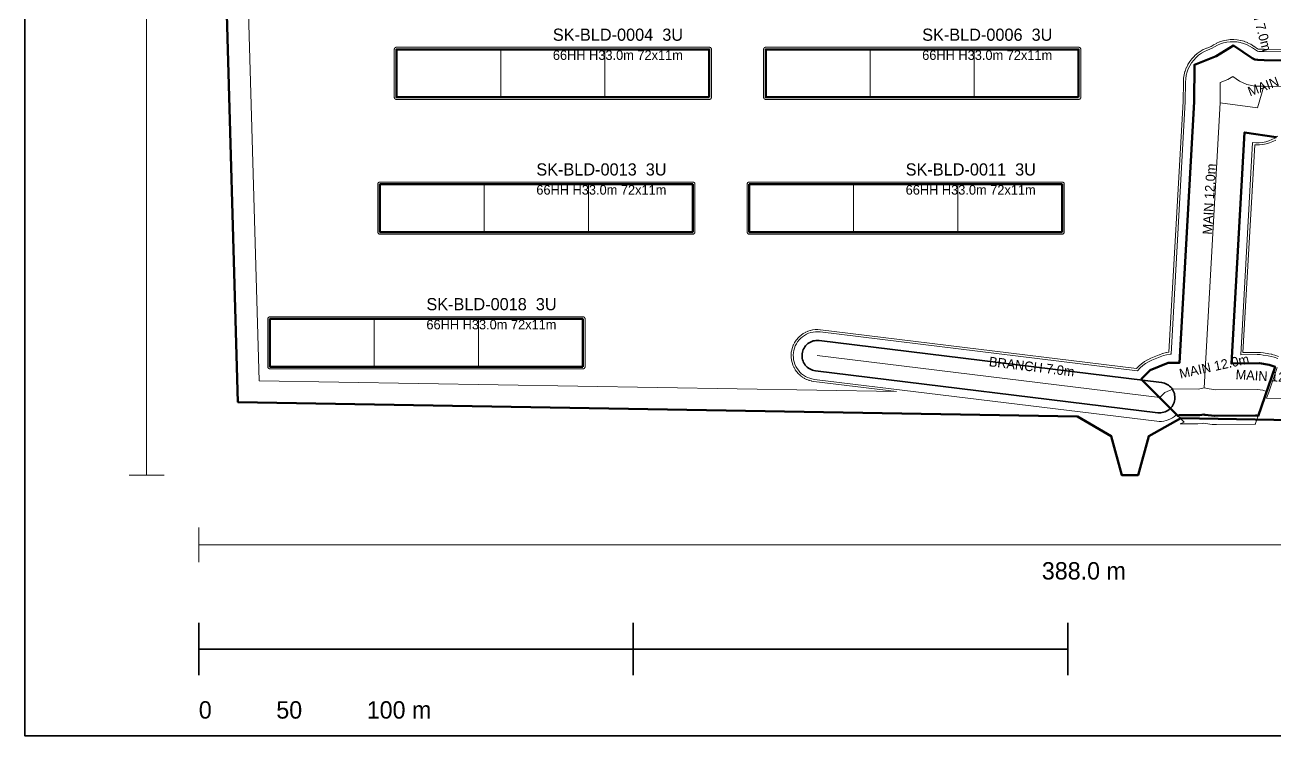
# Model space of a CAD drawing. Header units: metres. Extents: x 10 to 560, y 290 to 670.
# Drawn here: x 10 to 153.8, y 290 to 371.8 of the extents above; entities that cross this region are included whole.
import ezdxf

# ---------------------------------------------------------------- set-up
doc = ezdxf.new("R2010")
doc.units = ezdxf.units.M
for name, color, linetype, lineweight in [('A-BUILDING-LABEL', 7, 'CONTINUOUS', 18), ('A-BUILDING-OUTLINE', 7, 'CONTINUOUS', 50), ('A-DIM', 3, 'CONTINUOUS', 18), ('A-FRAME', 7, 'CONTINUOUS', 35), ('A-SCALE', 7, 'CONTINUOUS', 35), ('A-SITE-BOUNDARY', 1, 'CONTINUOUS', 50), ('A-UNIT-LINE', 4, 'CONTINUOUS', 18), ('C-ROAD-BRANCH', 2, 'CONTINUOUS', 35), ('C-ROAD-CENTER', 8, 'CONTINUOUS', 18), ('C-ROAD-LABEL', 2, 'CONTINUOUS', 18), ('C-ROAD-MAIN', 30, 'CONTINUOUS', 50), ('C-SIDEWALK', 8, 'CONTINUOUS', 18), ('L-OPEN-SPACE', 8, 'CONTINUOUS', 13)]:
    doc.layers.add(name, color=color, linetype=linetype, lineweight=lineweight)

msp = doc.modelspace()

# ---------------------------------------------------------------- linework, layer by layer
at = {"layer": 'A-BUILDING-OUTLINE'}
for points in [[(88.74, 363.48), (88.74, 368.98), (52.74, 368.98), (52.74, 363.48)], [(131.24, 363.48), (131.24, 368.98), (95.24, 368.98), (95.24, 363.48)], [(86.84, 347.98), (86.84, 353.48), (50.84, 353.48), (50.84, 347.98)], [(129.34, 347.98), (129.34, 353.48), (93.34, 353.48), (93.34, 347.98)], [(74.19, 332.48), (74.19, 337.98), (38.19, 337.98), (38.19, 332.48)]]:
    msp.add_lwpolyline(points, close=True, dxfattribs=at)
at = {"layer": 'A-DIM'}
for points in [[(24, 320), (24, 635.01)], [(22, 320), (26, 320)], [(30, 310), (30, 314)], [(30, 312), (224.01, 312)]]:
    msp.add_lwpolyline(points, dxfattribs=at)
at = {"layer": 'A-FRAME'}
msp.add_lwpolyline([(560, 290), (560, 670), (10, 670), (10, 290), (560, 290)], dxfattribs=at)
at = {"layer": 'A-SCALE'}
for points in [[(30, 297), (30, 303)], [(80, 297), (80, 303)], [(130, 297), (130, 303)], [(30, 300), (80, 300), (130, 300)]]:
    msp.add_lwpolyline(points, dxfattribs=at)
at = {"layer": 'A-SITE-BOUNDARY'}
msp.add_lwpolyline([(31.64, 506.01), (30, 415.78), (33.08, 378.45), (34.51, 328.41), (131.11, 326.77), (135, 324.51), (136.23, 320), (138.08, 320), (139.31, 324.51), (143, 326.56), (222.17, 325.13), (221.96, 356.92), (223.6, 373.73), (224.01, 506.42)], dxfattribs=at)
at = {"layer": 'A-UNIT-LINE'}
for points in [[(64.74, 363.48), (64.74, 368.98)], [(76.74, 363.48), (76.74, 368.98)], [(107.24, 363.48), (107.24, 368.98)], [(119.24, 363.48), (119.24, 368.98)], [(62.84, 347.98), (62.84, 353.48)], [(74.84, 347.98), (74.84, 353.48)], [(105.34, 347.98), (105.34, 353.48)], [(117.34, 347.98), (117.34, 353.48)], [(50.19, 332.48), (50.19, 337.98)], [(62.19, 332.48), (62.19, 337.98)]]:
    msp.add_lwpolyline(points, dxfattribs=at)
at = {"layer": 'C-ROAD-BRANCH'}
msp.add_lwpolyline([(100.15, 332.33), (100.02, 332.43), (99.89, 332.55), (99.78, 332.68), (99.68, 332.82), (99.6, 332.97), (99.53, 333.13), (99.47, 333.29), (99.44, 333.46), (99.41, 333.63), (99.41, 333.8), (99.42, 333.97), (99.45, 334.14), (99.5, 334.31), (99.56, 334.47), (99.64, 334.62), (99.73, 334.77), (99.83, 334.9), (99.95, 335.03), (100.08, 335.14), (100.22, 335.24), (100.37, 335.32), (100.53, 335.39), (100.69, 335.45), (100.86, 335.48), (101.03, 335.51), (101.2, 335.51), (101.37, 335.5), (140.78, 330.67), (140.95, 330.64), (141.12, 330.59), (141.28, 330.53), (141.43, 330.45), (141.58, 330.36), (141.71, 330.26), (141.84, 330.14), (141.95, 330.01), (142.05, 329.87), (142.13, 329.72), (142.2, 329.56), (142.26, 329.4), (142.29, 329.23), (142.32, 329.06), (142.32, 328.89), (142.31, 328.72), (142.28, 328.55), (142.23, 328.38), (142.17, 328.22), (142.09, 328.07), (142, 327.92), (141.9, 327.79), (141.78, 327.66), (141.65, 327.55), (141.51, 327.45), (141.36, 327.37), (141.2, 327.3), (141.04, 327.24), (140.87, 327.21), (140.7, 327.18), (140.53, 327.18), (140.36, 327.19), (100.95, 332.02), (100.78, 332.05), (100.61, 332.1), (100.45, 332.16), (100.3, 332.24)], close=True, dxfattribs=at)
at = {"layer": 'C-ROAD-CENTER'}
for points in [[(176.45, 364.47), (152.56, 364.76), (151.52, 364.77), (150.61, 364.96), (149.76, 365.33), (148.97, 365.87), (148.4, 365.52), (147.54, 365.18), (147.51, 362.86)], [(147.51, 362.86), (151.82, 362.25), (152.56, 364.76)], [(147.51, 362.86), (145.67, 330.05)], [(140.57, 328.93), (101.16, 333.76)], [(145.67, 330.05), (145.38, 329.97), (144.99, 329.91), (142.14, 329.93), (141.17, 329.53), (140.57, 328.93)], [(145.67, 330.05), (146.25, 329.92), (147.04, 329.83), (151.84, 329.88), (152.43, 329.78), (152.87, 329.63)]]:
    msp.add_lwpolyline(points, dxfattribs=at)
at = {"layer": 'C-ROAD-MAIN'}
msp.add_lwpolyline([(153.96, 358.91), (150.33, 359.43), (148.83, 332.85), (152.06, 332.88), (153.17, 332.7), (153.85, 332.47), (151.89, 326.8), (151.7, 326.86), (151.61, 326.88), (146.9, 326.83), (145.76, 326.95), (145.66, 326.97), (145.19, 326.91), (142.81, 326.92), (142.69, 326.81), (138.45, 331.05), (139.47, 332.08), (141.55, 332.93), (142.83, 332.92), (144.52, 362.96), (144.56, 367.23), (147.06, 368.22), (149.06, 369.45), (151.21, 367.97), (151.52, 367.84), (151.85, 367.77), (152.6, 367.76), (176.19, 367.48)], dxfattribs=at)
at = {"layer": 'C-SIDEWALK'}
for points in [[(176.19, 367.48), (152.6, 367.76), (151.85, 367.77), (151.52, 367.84), (151.21, 367.97), (149.06, 369.45), (147.06, 368.22), (144.56, 367.23), (144.52, 362.96), (142.83, 332.92), (141.55, 332.93), (139.47, 332.08), (138.45, 331.05), (138.56, 330.94), (101.37, 335.5), (101.2, 335.51), (101.03, 335.51), (100.86, 335.48), (100.69, 335.45), (100.53, 335.39), (100.37, 335.32), (100.22, 335.24), (100.08, 335.14), (99.95, 335.03), (99.83, 334.9), (99.73, 334.77), (99.64, 334.62), (99.56, 334.47), (99.5, 334.31), (99.45, 334.14), (99.42, 333.97), (99.41, 333.8), (99.41, 333.63), (99.44, 333.46), (99.47, 333.29), (99.53, 333.13), (99.6, 332.97), (99.68, 332.82), (99.78, 332.68), (99.89, 332.55), (100.02, 332.43), (100.15, 332.33), (100.3, 332.24), (100.45, 332.16), (100.61, 332.1), (100.78, 332.05), (100.95, 332.02), (140.36, 327.19), (140.53, 327.18), (140.7, 327.18), (140.87, 327.21), (141.04, 327.24), (141.2, 327.3), (141.36, 327.37), (141.51, 327.45), (141.65, 327.55), (141.78, 327.66), (141.81, 327.69), (142.51, 326.99), (142.47, 326.94), (142.26, 326.76), (142.04, 326.61), (141.81, 326.47), (141.56, 326.36), (141.31, 326.28), (141.04, 326.22), (140.78, 326.19), (140.51, 326.18), (140.24, 326.2), (100.83, 331.03), (100.56, 331.08), (100.3, 331.15), (100.05, 331.25), (99.81, 331.37), (99.58, 331.51), (99.37, 331.68), (99.17, 331.86), (98.99, 332.07), (98.84, 332.29), (98.7, 332.52), (98.59, 332.77), (98.51, 333.03), (98.45, 333.29), (98.42, 333.56), (98.41, 333.83), (98.43, 334.1), (98.48, 334.36), (98.55, 334.62), (98.64, 334.87), (98.77, 335.11), (98.91, 335.34), (99.08, 335.56), (99.26, 335.75), (99.47, 335.93), (99.69, 336.08), (99.92, 336.22), (100.17, 336.33), (100.42, 336.41), (100.69, 336.47), (100.96, 336.5), (101.23, 336.51), (101.49, 336.49), (138, 332.02), (138.34, 332.36), (138.64, 332.62), (138.95, 332.86), (139.29, 333.06), (139.65, 333.23), (140.62, 333.63), (140.99, 333.76), (141.37, 333.85), (141.76, 333.91), (141.88, 333.91), (143.52, 363), (143.54, 365.22), (143.56, 365.62), (143.62, 366.01), (143.73, 366.39), (143.86, 366.76), (144.04, 367.11), (144.24, 367.45), (144.48, 367.76), (144.75, 368.05), (145.05, 368.31), (145.37, 368.54), (145.71, 368.74), (146.07, 368.9), (146.61, 369.12), (146.87, 369.28), (147.21, 369.46), (147.56, 369.62), (147.93, 369.73), (148.31, 369.82), (148.69, 369.86), (149.07, 369.87), (149.46, 369.84), (149.84, 369.78), (150.21, 369.67), (150.57, 369.54), (150.92, 369.37), (151.24, 369.16), (151.7, 368.85), (151.82, 368.79), (151.96, 368.76), (152.61, 368.76), (176.11, 368.48)], [(153.85, 332.47), (153.17, 332.7), (152.06, 332.88), (148.83, 332.85), (150.33, 359.43), (153.96, 358.91)], [(154.14, 358.99), (153.82, 358.78), (153.48, 358.61), (153.13, 358.47), (152.77, 358.36), (152.39, 358.29), (152.01, 358.25), (151.63, 358.25), (151.26, 358.29), (149.89, 333.86), (151.79, 333.88), (152.14, 333.87), (152.48, 333.83), (153.07, 333.73), (153.41, 333.66), (153.74, 333.57), (154.17, 333.42)]]:
    msp.add_lwpolyline(points, dxfattribs=at)
msp.add_lwpolyline([(145.54, 325.95), (144.97, 325.91), (142.92, 325.92), (143.39, 326.12), (142.69, 326.81), (142.81, 326.92), (145.19, 326.91), (145.66, 326.97), (145.76, 326.95), (146.9, 326.83), (151.61, 326.88), (151.7, 326.86), (151.89, 326.8), (152.87, 329.63), (151.57, 325.85), (151.49, 325.88), (147.09, 325.83), (146.62, 325.85), (145.83, 325.94), (145.66, 325.97)], close=True, dxfattribs=at)
at = {"layer": 'L-OPEN-SPACE'}
for points in [[(176.08, 368.73), (152.61, 369.01), (151.99, 369.01), (151.9, 369.03), (151.82, 369.07), (151.39, 369.37), (151.38, 369.37), (151.05, 369.58), (151.03, 369.59), (150.68, 369.76), (150.66, 369.77), (150.3, 369.91), (150.28, 369.92), (149.9, 370.02), (149.88, 370.02), (149.5, 370.09), (149.48, 370.09), (149.09, 370.12), (149.07, 370.12), (148.68, 370.11), (148.66, 370.11), (148.28, 370.06), (148.25, 370.06), (147.88, 369.98), (147.85, 369.97), (147.49, 369.85), (147.46, 369.85), (147.11, 369.69), (147.09, 369.68), (146.75, 369.5), (146.74, 369.49), (146.5, 369.34), (145.98, 369.14), (145.97, 369.13), (145.61, 368.97), (145.59, 368.96), (145.24, 368.76), (145.22, 368.75), (144.9, 368.52), (144.88, 368.5), (144.59, 368.24), (144.57, 368.22), (144.3, 367.93), (144.28, 367.92), (144.04, 367.6), (144.03, 367.58), (143.82, 367.25), (143.81, 367.22), (143.64, 366.87), (143.63, 366.85), (143.49, 366.48), (143.48, 366.45), (143.38, 366.07), (143.38, 366.05), (143.32, 365.66), (143.31, 365.63), (143.29, 365.24), (143.29, 365.23), (143.27, 363), (141.64, 334.14), (141.34, 334.1), (141.31, 334.1), (140.93, 334), (140.91, 333.99), (140.53, 333.86), (140.52, 333.86), (139.56, 333.46), (139.54, 333.46), (139.19, 333.29), (139.16, 333.28), (138.83, 333.07), (138.8, 333.06), (138.49, 332.82), (138.47, 332.81), (138.17, 332.54), (138.17, 332.53), (137.91, 332.28), (101.52, 336.74), (101.51, 336.74), (101.24, 336.76), (101.22, 336.76), (100.95, 336.75), (100.92, 336.75), (100.66, 336.72), (100.63, 336.71), (100.37, 336.65), (100.35, 336.65), (100.09, 336.56), (100.07, 336.55), (99.82, 336.44), (99.8, 336.43), (99.56, 336.3), (99.54, 336.29), (99.32, 336.13), (99.3, 336.12), (99.1, 335.94), (99.08, 335.92), (98.89, 335.73), (98.88, 335.71), (98.71, 335.5), (98.7, 335.48), (98.55, 335.25), (98.54, 335.23), (98.42, 334.99), (98.41, 334.96), (98.31, 334.71), (98.31, 334.69), (98.24, 334.43), (98.23, 334.4), (98.18, 334.14), (98.18, 334.11), (98.16, 333.84), (98.16, 333.82), (98.17, 333.55), (98.17, 333.53), (98.2, 333.26), (98.21, 333.23), (98.27, 332.97), (98.27, 332.95), (98.36, 332.69), (98.37, 332.67), (98.48, 332.42), (98.49, 332.4), (98.62, 332.16), (98.63, 332.14), (98.79, 331.92), (98.8, 331.9), (98.98, 331.7), (99, 331.68), (99.19, 331.5), (99.21, 331.48), (99.42, 331.31), (99.44, 331.3), (99.67, 331.16), (99.69, 331.14), (99.93, 331.02), (99.96, 331.01), (100.21, 330.92), (100.23, 330.91), (100.49, 330.84), (100.52, 330.83), (100.78, 330.78), (100.79, 330.78), (110.27, 329.62), (36.94, 330.87), (35.58, 378.52)], [(154.25, 333.65), (153.82, 333.8), (153.81, 333.81), (153.48, 333.9), (153.46, 333.91), (153.12, 333.98), (153.11, 333.98), (152.52, 334.08), (152.51, 334.08), (152.17, 334.12), (152.14, 334.12), (151.8, 334.13), (151.79, 334.13), (150.15, 334.11), (151.5, 358.01), (151.61, 358), (151.63, 358), (152.01, 358), (152.04, 358), (152.42, 358.04), (152.44, 358.04), (152.81, 358.12), (152.84, 358.12), (153.2, 358.23), (153.22, 358.24), (153.58, 358.38), (153.6, 358.39), (153.93, 358.56)], [(219.65, 327.67), (152.87, 328.88), (153.11, 329.55), (154.08, 332.39)]]:
    msp.add_lwpolyline(points, dxfattribs=at)
for points in [[(52.49, 363.46), (52.49, 363.44), (52.5, 363.41), (52.51, 363.39), (52.52, 363.37), (52.53, 363.35), (52.54, 363.33), (52.56, 363.31), (52.58, 363.29), (52.6, 363.28), (52.62, 363.26), (52.64, 363.25), (52.66, 363.25), (52.69, 363.24), (52.71, 363.24), (52.74, 363.23), (88.74, 363.23), (88.76, 363.24), (88.79, 363.24), (88.81, 363.25), (88.83, 363.25), (88.86, 363.26), (88.88, 363.28), (88.9, 363.29), (88.91, 363.31), (88.93, 363.33), (88.95, 363.35), (88.96, 363.37), (88.97, 363.39), (88.98, 363.41), (88.98, 363.44), (88.99, 363.46), (88.99, 363.48), (88.99, 368.98), (88.99, 369.01), (88.98, 369.03), (88.98, 369.06), (88.97, 369.08), (88.96, 369.1), (88.95, 369.12), (88.93, 369.14), (88.91, 369.16), (88.9, 369.18), (88.88, 369.19), (88.86, 369.2), (88.83, 369.22), (88.81, 369.22), (88.79, 369.23), (88.76, 369.23), (88.74, 369.23), (52.74, 369.23), (52.71, 369.23), (52.69, 369.23), (52.66, 369.22), (52.64, 369.22), (52.62, 369.2), (52.6, 369.19), (52.58, 369.18), (52.56, 369.16), (52.54, 369.14), (52.53, 369.12), (52.52, 369.1), (52.51, 369.08), (52.5, 369.06), (52.49, 369.03), (52.49, 369.01), (52.49, 368.98), (52.49, 363.48)], [(94.99, 363.46), (94.99, 363.44), (95, 363.41), (95.01, 363.39), (95.02, 363.37), (95.03, 363.35), (95.04, 363.33), (95.06, 363.31), (95.08, 363.29), (95.1, 363.28), (95.12, 363.26), (95.14, 363.25), (95.16, 363.25), (95.19, 363.24), (95.21, 363.24), (95.24, 363.23), (131.24, 363.23), (131.26, 363.24), (131.29, 363.24), (131.31, 363.25), (131.33, 363.25), (131.36, 363.26), (131.38, 363.28), (131.4, 363.29), (131.41, 363.31), (131.43, 363.33), (131.45, 363.35), (131.46, 363.37), (131.47, 363.39), (131.48, 363.41), (131.48, 363.44), (131.49, 363.46), (131.49, 363.48), (131.49, 368.98), (131.49, 369.01), (131.48, 369.03), (131.48, 369.06), (131.47, 369.08), (131.46, 369.1), (131.45, 369.12), (131.43, 369.14), (131.41, 369.16), (131.4, 369.18), (131.38, 369.19), (131.36, 369.2), (131.33, 369.22), (131.31, 369.22), (131.29, 369.23), (131.26, 369.23), (131.24, 369.23), (95.24, 369.23), (95.21, 369.23), (95.19, 369.23), (95.16, 369.22), (95.14, 369.22), (95.12, 369.2), (95.1, 369.19), (95.08, 369.18), (95.06, 369.16), (95.04, 369.14), (95.03, 369.12), (95.02, 369.1), (95.01, 369.08), (95, 369.06), (94.99, 369.03), (94.99, 369.01), (94.99, 368.98), (94.99, 363.48)], [(50.59, 347.96), (50.59, 347.94), (50.6, 347.91), (50.61, 347.89), (50.62, 347.87), (50.63, 347.85), (50.65, 347.83), (50.66, 347.81), (50.68, 347.79), (50.7, 347.78), (50.72, 347.76), (50.74, 347.75), (50.77, 347.75), (50.79, 347.74), (50.81, 347.74), (50.84, 347.73), (86.84, 347.73), (86.86, 347.74), (86.89, 347.74), (86.91, 347.75), (86.94, 347.75), (86.96, 347.76), (86.98, 347.78), (87, 347.79), (87.02, 347.81), (87.03, 347.83), (87.05, 347.85), (87.06, 347.87), (87.07, 347.89), (87.08, 347.91), (87.08, 347.94), (87.09, 347.96), (87.09, 347.98), (87.09, 353.48), (87.09, 353.51), (87.08, 353.53), (87.08, 353.56), (87.07, 353.58), (87.06, 353.6), (87.05, 353.62), (87.03, 353.64), (87.02, 353.66), (87, 353.68), (86.98, 353.69), (86.96, 353.7), (86.94, 353.72), (86.91, 353.72), (86.89, 353.73), (86.86, 353.73), (86.84, 353.73), (50.84, 353.73), (50.81, 353.73), (50.79, 353.73), (50.77, 353.72), (50.74, 353.72), (50.72, 353.7), (50.7, 353.69), (50.68, 353.68), (50.66, 353.66), (50.65, 353.64), (50.63, 353.62), (50.62, 353.6), (50.61, 353.58), (50.6, 353.56), (50.59, 353.53), (50.59, 353.51), (50.59, 353.48), (50.59, 347.98)], [(93.31, 353.73), (93.29, 353.73), (93.27, 353.72), (93.24, 353.72), (93.22, 353.7), (93.2, 353.69), (93.18, 353.68), (93.16, 353.66), (93.15, 353.64), (93.13, 353.62), (93.12, 353.6), (93.11, 353.58), (93.1, 353.56), (93.09, 353.53), (93.09, 353.51), (93.09, 353.48), (93.09, 347.98), (93.09, 347.96), (93.09, 347.94), (93.1, 347.91), (93.11, 347.89), (93.12, 347.87), (93.13, 347.85), (93.15, 347.83), (93.16, 347.81), (93.18, 347.79), (93.2, 347.78), (93.22, 347.76), (93.24, 347.75), (93.27, 347.75), (93.29, 347.74), (93.31, 347.74), (93.34, 347.73), (129.34, 347.73), (129.36, 347.74), (129.39, 347.74), (129.41, 347.75), (129.44, 347.75), (129.46, 347.76), (129.48, 347.78), (129.5, 347.79), (129.52, 347.81), (129.53, 347.83), (129.55, 347.85), (129.56, 347.87), (129.57, 347.89), (129.58, 347.91), (129.58, 347.94), (129.59, 347.96), (129.59, 347.98), (129.59, 353.48), (129.59, 353.51), (129.58, 353.53), (129.58, 353.56), (129.57, 353.58), (129.56, 353.6), (129.55, 353.62), (129.53, 353.64), (129.52, 353.66), (129.5, 353.68), (129.48, 353.69), (129.46, 353.7), (129.44, 353.72), (129.41, 353.72), (129.39, 353.73), (129.36, 353.73), (129.34, 353.73), (93.34, 353.73)], [(37.95, 332.46), (37.95, 332.44), (37.96, 332.41), (37.96, 332.39), (37.97, 332.37), (37.99, 332.35), (38, 332.33), (38.02, 332.31), (38.04, 332.29), (38.06, 332.28), (38.08, 332.26), (38.1, 332.25), (38.12, 332.25), (38.15, 332.24), (38.17, 332.24), (38.19, 332.23), (74.19, 332.23), (74.22, 332.24), (74.24, 332.24), (74.27, 332.25), (74.29, 332.25), (74.31, 332.26), (74.33, 332.28), (74.35, 332.29), (74.37, 332.31), (74.39, 332.33), (74.4, 332.35), (74.42, 332.37), (74.43, 332.39), (74.43, 332.41), (74.44, 332.44), (74.44, 332.46), (74.44, 332.48), (74.44, 337.98), (74.44, 338.01), (74.44, 338.03), (74.43, 338.06), (74.43, 338.08), (74.42, 338.1), (74.4, 338.12), (74.39, 338.14), (74.37, 338.16), (74.35, 338.18), (74.33, 338.19), (74.31, 338.2), (74.29, 338.22), (74.27, 338.22), (74.24, 338.23), (74.22, 338.23), (74.19, 338.23), (38.19, 338.23), (38.17, 338.23), (38.15, 338.23), (38.12, 338.22), (38.1, 338.22), (38.08, 338.2), (38.06, 338.19), (38.04, 338.18), (38.02, 338.16), (38, 338.14), (37.99, 338.12), (37.97, 338.1), (37.96, 338.08), (37.96, 338.06), (37.95, 338.03), (37.95, 338.01), (37.94, 337.98), (37.94, 332.48)]]:
    msp.add_lwpolyline(points, close=True, dxfattribs=at)

# ---------------------------------------------------------------- texts
at = {"layer": 'A-BUILDING-LABEL'}
for s, height, p in [('SK-BLD-0004  3U', 1.4, (70.74, 369.98)), ('SK-BLD-0006  3U', 1.4, (113.24, 369.98)), ('66HH H33.0m 72x11m', 1.1, (70.74, 367.78)), ('66HH H33.0m 72x11m', 1.1, (113.24, 367.78)), ('SK-BLD-0013  3U', 1.4, (68.84, 354.48)), ('SK-BLD-0011  3U', 1.4, (111.34, 354.48)), ('66HH H33.0m 72x11m', 1.1, (68.84, 352.28)), ('66HH H33.0m 72x11m', 1.1, (111.34, 352.28)), ('SK-BLD-0018  3U', 1.4, (56.19, 338.98)), ('66HH H33.0m 72x11m', 1.1, (56.19, 336.78))]:
    msp.add_text(s, height=height, dxfattribs=at).set_placement(p)
at = {"layer": 'A-DIM'}
msp.add_text('388.0 m', height=2, dxfattribs=at).set_placement((127.01, 308))
at = {"layer": 'A-SCALE'}
msp.add_text('0          50          100 m', height=2, dxfattribs=at).set_placement((30, 292))
at = {"layer": 'C-ROAD-LABEL'}
for s, rotation, p in [('BRANCH 7.0m', -75.1896, (149.88, 378.23)), ('MAIN 12.0m', 20.5682, (150.96, 363.57)), ('MAIN 12.0m', 86.7805, (146.59, 347.66)), ('BRANCH 7.0m', -6.9886, (120.87, 332.55)), ('MAIN 12.0m', 12.3858, (142.96, 331.12)), ('MAIN 12.0m', -3.2975, (149.28, 331.05))]:
    msp.add_text(s, height=1.1, rotation=rotation, dxfattribs=at).set_placement(p)

doc.saveas('drawing.dxf')
